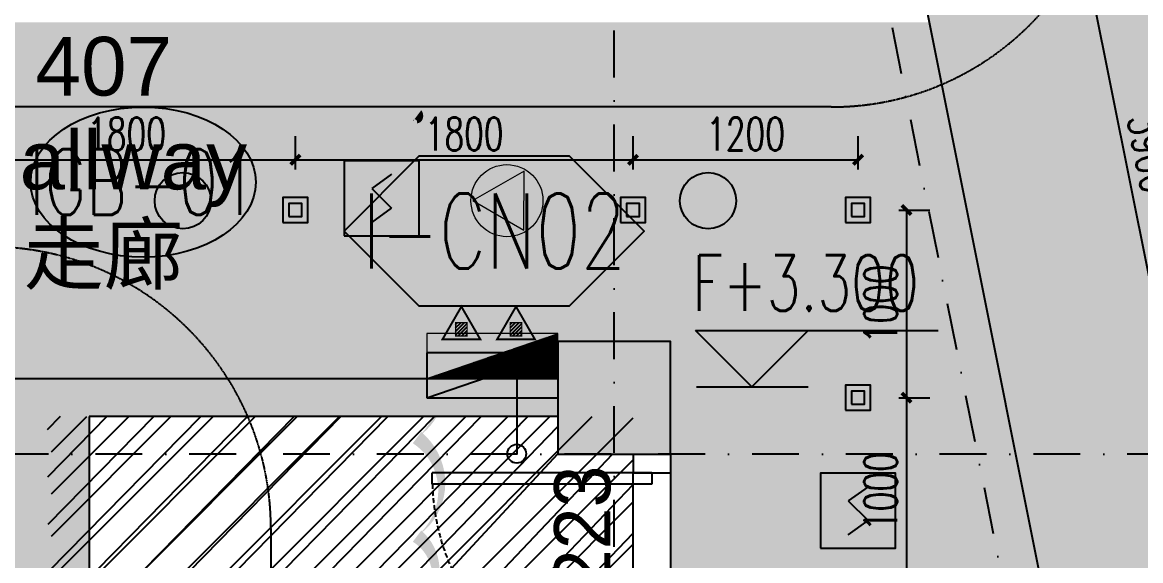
# Model space of a CAD drawing. Extents: x -354516 to 794396, y -401250 to -150594.
# Drawn here: x -16656 to -10694, y -367018 to -364150 of the extents above; entities that cross this region are included whole.
import ezdxf
from ezdxf.enums import TextEntityAlignment as Align

# ---------------------------------------------------------------- set-up
doc = ezdxf.new("R2010")
doc.units = 0
doc.header["$LTSCALE"] = 1000
doc.header["$MEASUREMENT"] = 0
for name, pattern in [('$0$HIDDEN', [0.375, 0.25, -0.125, 0, 0]), ('DASH', [0.35, 0.25, -0.1]), ('DASHDOT2', [0.5, 0.25, -0.125, 0, -0.125]), ('DOTE', [2.4200000000000004, 2, -0.2, 0.02, -0.2])]:
    doc.linetypes.add(name, pattern=pattern)
for name, color, linetype in [('0-吊顶', 6, 'Continuous'), ('0-吊顶材质', 251, 'Continuous'), ('0-吊顶边界', 36, 'Continuous'), ('0-房间名称', 2, 'Continuous'), ('0-火灾自动报警', 1, 'Continuous'), ('0-灯具', 20, 'Continuous'), ('0-设备风口（修改）', 71, 'Continuous'), ('A-轴线1', 1, 'DOTE'), ('BPM', 4, 'Continuous'), ('COLUMN', 2, 'Continuous'), ('DIM_ELEV', 3, 'Continuous'), ('LINE', 11, 'Continuous'), ('PUB_DIM', 3, 'Continuous'), ('PUB_HATCH', 8, 'Continuous'), ('PUB_TEXT', 7, 'Continuous'), ('S-PLT', 30, 'Continuous'), ('S-XP', 1, 'Continuous'), ('S-XP-LG', 32, 'Continuous'), ('S-消火栓', 20, 'Continuous'), ('SN', 3, 'Continuous'), ('TWT_TEXT', 7, 'Continuous'), ('WALL', 2, 'Continuous'), ('Z-110', 110, 'Continuous'), ('Z-材料', 3, 'Continuous'), ('墙体', 7, 'Continuous'), ('门图', 134, 'Continuous')]:
    doc.layers.add(name, color=color, linetype=linetype)
doc.layers.add('0-地面材质_material hatch', color=251, linetype='Continuous', transparency=0.3)
doc.layers.add('DIM_MODI-天花修改', color=3, linetype='Continuous', plot=False)
doc.layers.add('S-XIAO', color=30, linetype='Continuous', lineweight=5)
doc.styles.add('510p-04$0$Arial_2', font='arial.ttf', dxfattribs={"height": 6.392964071856287})
doc.styles.add('_TCH_DIM', font='SIMPLEX', dxfattribs={"bigfont": 'GBCBIG'})
doc.styles.add('DIM_FONT', font='SIMPLEX', dxfattribs={"width": 0.7, "bigfont": 'GBCBIG'})
doc.styles.add('HZ', font='tjromans.shx', dxfattribs={"width": 0.7, "bigfont": 'tjhztxt.shx'})
doc.styles.add('Word-n', font='stylu.ttf')
doc.dimstyles.new('_TCH_ARCH&&50', dxfattribs={"dimscale": 0.5, "dimtxt": 350, "dimasz": 100, "dimexe": 250, "dimexo": 300, "dimgap": 100, "dimtad": 1, "dimdec": 0, "dimzin": 0, "dimdsep": 46, "dimtxsty": 'DIM_FONT', "dimblk": 'ARCHTICK', "dimcen": 0.09, "dimclrd": 3, "dimclre": 3, "dimclrt": 7, "dimazin": 2, "dimtfac": 1, "dimtdec": 0, "dimtix": 1, "dimtmove": 2, "dimatfit": 3, "dimfxl": 0, "dimtolj": 1, "dimtzin": 0, "dimarcsym": 0})

# ---------------------------------------------------------------- blocks, each defined once
blk = doc.blocks.new('PFV1')
at = {"color": 0, "linetype": 'ByBlock', "lineweight": -2}
for p, q in [((-8.876596426136985, 246.3417198565585), (-255.8765964261368, -179.4582801434426)), ((236.3234035738633, -180.4582801434426), (-8.876596426136985, 246.3417198565585)), ((-255.8765964261368, -179.4582801434426), (236.3234035738633, -180.4582801434426))]:
    blk.add_line(p, q, dxfattribs=at)
blk.add_circle((-9.476596436230466, -37.85828015566221), 300, dxfattribs=at)
blk = doc.blocks.new('510I-01-LBBRestroom-plan-01$0$wtqyy')
at = {"layer": '0-灯具'}
for points in [[(-106.5, -26.5), (26.5, -26.5), (26.5, 106.5), (-106.5, 106.5)], [(-74.5, 5.5), (-5.5, 5.5), (-5.5, 74.5), (-74.5, 74.5)]]:
    blk.add_lwpolyline(points, close=True, dxfattribs=at)
blk = doc.blocks.new('$TwtSys$00000125')
blk.add_circle((0, 0, 1e-08), 0.6666666666666666)
blk = doc.blocks.new('510p-04$0$material tag')
blk = doc.blocks.new('YG')
at = {"layer": 'BPM', "color": 6, "ltscale": 2}
for p, q in [((53.03300858906005, 328.0330085889436), (-53.03300858894363, 253.03300858906)), ((-53.03300858894363, 253.03300858906), (53.03300858906005, 146.9669914110564)), ((-53.03300858906005, 71.96699141105637), (53.03300858906005, 146.9669914110564))]:
    blk.add_line(p, q, dxfattribs=at)
at = {"layer": 'BPM'}
blk.add_lwpolyline([(-200, 0), (200, 0), (200, 400), (-200, 400)], close=True, dxfattribs=at)
blk = doc.blocks.new('_FZH')
at = {"color": 255}
blk.add_lwpolyline([(-0.5, -0.5), (0.5, -0.5), (0.5, 0.5), (-0.5, 0.5)], close=True, dxfattribs=at)
at = {"layer": 'PUB_HATCH', "color": 250}
blk.add_solid([(-0.5, -0.5), (0.5, -0.5), (-0.5, 0.5), (0.5, 0.5)], dxfattribs=at)
blk = doc.blocks.new('GRID')
at = {"layer": '墙体', "color": 250, "linetype": 'DASHDOT2', "lineweight": -3}
for p, q in [((17951.89992578036, 80687.29082160734), (34670.22339015937, -2904.326500287803)), ((28436.38350671661, -11413.45929482812), (28436.38350671661, 30586.54070517188)), ((107436.3835067166, 18586.54070517188), (-19063.61649328339, 18586.54070517188))]:
    blk.add_line(p, q, dxfattribs=at)
blk = doc.blocks.new('XHS-4')
at = {"layer": 'S-XIAO', "linetype": 'Continuous'}
h = blk.add_hatch(dxfattribs=at)
h.set_pattern_fill('ANSI31', color=256, scale=10, angle=152.1446655778091, style=0)
h.set_pattern_definition([(44.99981499344203, (55471.25327334087, 434076.4532227333), (-0.8838806224391829, 0.8838863305179705), [])])
h.paths.add_polyline_path([(-345224.1005656038, 932668.2646050209), (-344524.1005656071, 932668.2623447309), (-344524.0997906518, 932908.2623447292)])
blk.add_lwpolyline([(-345224.1005656038, 932668.2646050209), (-344524.1005656071, 932668.2623447309), (-344524.0997906518, 932908.2623447292), (-345224.0997906493, 932908.2646050182)], close=True, dxfattribs=at)
at = {"layer": 'S-XP'}
blk.add_line((-344744.0994030047, 932788.2666086234), (-344744.0972995446, 932268.2672477514), dxfattribs=at)
at = {"layer": 'S-XP-LG'}
blk.add_circle((-344744.0972995446, 932268.2672477514), 50, dxfattribs=at)
blk = doc.blocks.new('TL-01')
at = {"layer": 'Z-材料'}
blk.add_lwpolyline([(-8, 0), (-4, 4), (4, 4), (8, 0), (4, -4), (-4, -4)], close=True, dxfattribs=at)
at = {"layer": 'Z-材料', "color": 6, "style": 'HZ', "width": 0.7}
blk.add_attdef('A', text='', height=4.5, dxfattribs=at).set_placement((0, 0), align=Align.MIDDLE_CENTER)
blk = doc.blocks.new('TL-02')
at = {"layer": 'SN'}
blk.add_ellipse((0, 0), major_axis=(-6, 0), ratio=0.6666666666666666, dxfattribs=at)
at = {"layer": 'SN', "color": 6, "style": 'HZ', "width": 0.7}
blk.add_attdef('A', text='', height=4.5, dxfattribs=at).set_placement((0, 0), align=Align.MIDDLE_CENTER)
blk = doc.blocks.new('_ArchTick')
at = {"color": 0, "linetype": 'ByBlock', "const_width": 0.4}
blk.add_lwpolyline([(-0.5, -0.5), (0.5, 0.5)], dxfattribs=at)
blk = doc.blocks.new('*D306')
at = {"layer": 'Defpoints', "color": 0}
for p in [(-15200.01475275683, -364881.9370435723), (-17000.01475275683, -365083.4778011478), (-15200.01475275683, -365083.4778011478)]:
    blk.add_point(p, dxfattribs=at)
at = {"layer": 'PUB_DIM', "color": 3, "lineweight": -2}
for p, q in [((-17000.01475275683, -364933.4778011478), (-17000.01475275683, -364756.9370435723)), ((-15200.01475275683, -364933.4778011478), (-15200.01475275683, -364756.9370435723)), ((-17000.01475275683, -364881.9370435723), (-15200.01475275683, -364881.9370435723))]:
    blk.add_line(p, q, dxfattribs=at)
at = {"layer": 'PUB_DIM', "color": 3, "lineweight": -2, "xscale": 50, "yscale": 50, "zscale": 50, "rotation": 180}
blk.add_blockref('_ArchTick', (-17000.01475275683, -364881.9370435723), dxfattribs=at)
at = {"layer": 'PUB_DIM', "color": 3, "lineweight": -2, "xscale": 50, "yscale": 50, "zscale": 50}
blk.add_blockref('_ArchTick', (-15200.01475275683, -364881.9370435723), dxfattribs=at)
at = {"layer": 'PUB_DIM', "color": 7, "insert": (-16100.01475275683, -364744.4370435723), "char_height": 175, "attachment_point": 5, "style": 'DIM_FONT'}
blk.add_mtext('\\A1;1800', dxfattribs=at)
blk = doc.blocks.new('*D307')
at = {"layer": 'Defpoints', "color": 0}
for p in [(-13400.01475275683, -364881.9370435723), (-15200.01475275683, -365083.4778011478), (-13400.01475275683, -365083.4778011478)]:
    blk.add_point(p, dxfattribs=at)
at = {"layer": 'PUB_DIM', "color": 3, "lineweight": -2}
for p, q in [((-15200.01475275683, -364933.4778011478), (-15200.01475275683, -364756.9370435723)), ((-13400.01475275683, -364933.4778011478), (-13400.01475275683, -364756.9370435723)), ((-15200.01475275683, -364881.9370435723), (-13400.01475275683, -364881.9370435723))]:
    blk.add_line(p, q, dxfattribs=at)
at = {"layer": 'PUB_DIM', "color": 3, "lineweight": -2, "xscale": 50, "yscale": 50, "zscale": 50, "rotation": 180}
blk.add_blockref('_ArchTick', (-15200.01475275683, -364881.9370435723), dxfattribs=at)
at = {"layer": 'PUB_DIM', "color": 3, "lineweight": -2, "xscale": 50, "yscale": 50, "zscale": 50}
blk.add_blockref('_ArchTick', (-13400.01475275683, -364881.9370435723), dxfattribs=at)
at = {"layer": 'PUB_DIM', "color": 7, "insert": (-14300.01475275683, -364744.4370435723), "char_height": 175, "attachment_point": 5, "style": 'DIM_FONT'}
blk.add_mtext('\\A1;1800', dxfattribs=at)
blk = doc.blocks.new('*D308')
at = {"layer": 'Defpoints', "color": 0}
for p in [(-12200.01475275683, -364881.9370435723), (-13400.01475275683, -365083.4778011478), (-12200.01475275683, -365083.4778011478)]:
    blk.add_point(p, dxfattribs=at)
at = {"layer": 'PUB_DIM', "color": 3, "lineweight": -2}
for p, q in [((-13400.01475275683, -364933.4778011478), (-13400.01475275683, -364756.9370435723)), ((-12200.01475275683, -364933.4778011478), (-12200.01475275683, -364756.9370435723)), ((-13400.01475275683, -364881.9370435723), (-12200.01475275683, -364881.9370435723))]:
    blk.add_line(p, q, dxfattribs=at)
at = {"layer": 'PUB_DIM', "color": 3, "lineweight": -2, "xscale": 50, "yscale": 50, "zscale": 50, "rotation": 180}
blk.add_blockref('_ArchTick', (-13400.01475275683, -364881.9370435723), dxfattribs=at)
at = {"layer": 'PUB_DIM', "color": 3, "lineweight": -2, "xscale": 50, "yscale": 50, "zscale": 50}
blk.add_blockref('_ArchTick', (-12200.01475275683, -364881.9370435723), dxfattribs=at)
at = {"layer": 'PUB_DIM', "color": 7, "insert": (-12800.01475275683, -364744.4370435723), "char_height": 175, "attachment_point": 5, "style": 'DIM_FONT'}
blk.add_mtext('\\A1;1200', dxfattribs=at)
blk = doc.blocks.new('*D309')
at = {"layer": 'Defpoints', "color": 0}
for p in [(-12133.51475275683, -365149.9778011478), (-12133.51475275683, -366150.0000014626, 1.5e-06), (-11942.01257493906, -366150.0000014626)]:
    blk.add_point(p, dxfattribs=at)
at = {"layer": 'PUB_DIM', "color": 3, "lineweight": -2}
for p, q in [((-11983.51475275683, -365149.9778011478), (-11817.01257493906, -365149.9778011478)), ((-11942.01257493906, -365149.9778011478), (-11942.01257493906, -366150.0000014626)), ((-11983.51475275683, -366150.0000014626), (-11817.01257493906, -366150.0000014626))]:
    blk.add_line(p, q, dxfattribs=at)
at = {"layer": 'PUB_DIM', "color": 3, "lineweight": -2, "xscale": 50, "yscale": 50, "zscale": 50}
for p, rotation in [((-11942.01257493906, -365149.9778011478), 90), ((-11942.01257493906, -366150.0000014626), 270)]:
    blk.add_blockref('_ArchTick', p, dxfattribs=dict(at, rotation=rotation))
at = {"layer": 'PUB_DIM', "color": 7, "insert": (-12079.512574939, -365649.9889013052), "char_height": 175, "attachment_point": 5, "rotation": 90, "style": 'DIM_FONT'}
blk.add_mtext('\\A1;1000', dxfattribs=at)
blk = doc.blocks.new('*D310')
at = {"layer": 'Defpoints', "color": 0}
for p in [(-12133.51475275683, -366150.0000014626, 1.5e-06), (-12133.51475275683, -367150.1414170578), (-11942.01257493906, -367150.1414170578)]:
    blk.add_point(p, dxfattribs=at)
at = {"layer": 'PUB_DIM', "color": 3, "lineweight": -2}
for p, q in [((-11983.51475275683, -366150.0000014626), (-11817.01257493906, -366150.0000014626)), ((-11942.01257493906, -366150.0000014626), (-11942.01257493906, -367150.1414170578)), ((-11983.51475275683, -367150.1414170578), (-11817.01257493906, -367150.1414170578))]:
    blk.add_line(p, q, dxfattribs=at)
at = {"layer": 'PUB_DIM', "color": 3, "lineweight": -2, "xscale": 50, "yscale": 50, "zscale": 50}
for p, rotation in [((-11942.01257493906, -366150.0000014626), 90), ((-11942.01257493906, -367150.1414170578), 270)]:
    blk.add_blockref('_ArchTick', p, dxfattribs=dict(at, rotation=rotation))
at = {"layer": 'PUB_DIM', "color": 7, "insert": (-12079.512574939, -366650.0707092602), "char_height": 175, "attachment_point": 5, "rotation": 90, "style": 'DIM_FONT'}
blk.add_mtext('\\A1;1000', dxfattribs=at)
blk = doc.blocks.new('*D402')
at = {"layer": 'Defpoints', "color": 0}
for p in [(-10822.031534615, -362895.3955300568), (-11157.24785208482, -362962.4393452245), (-10057.17255595846, -366719.6589549179)]:
    blk.add_point(p, dxfattribs=at)
at = {"layer": 'PUB_DIM', "color": 3, "lineweight": -2}
for p, q in [((-10969.11858941754, -362924.8131830821), (-11279.8203977536, -362986.9540560789)), ((-10392.3888734283, -366786.7027700856), (-11157.24785208482, -362962.4393452245)), ((-10204.259610761, -366749.0766079432), (-10514.96141909708, -366811.21748094))]:
    blk.add_line(p, q, dxfattribs=at)
at = {"layer": 'PUB_DIM', "color": 3, "lineweight": -2, "xscale": 50, "yscale": 50, "zscale": 50}
for p, rotation in [((-11157.24785208482, -362962.4393452245), 101.3100231404074), ((-10392.3888734283, -366786.7027700856), 281.3100231404075)]:
    blk.add_blockref('_ArchTick', p, dxfattribs=dict(at, rotation=rotation))
at = {"layer": 'PUB_DIM', "color": 7, "insert": (-10639.98856252088, -364847.6048757152), "char_height": 175, "attachment_point": 5, "rotation": 281.31002314040745, "style": 'DIM_FONT'}
blk.add_mtext('\\A1;3900', dxfattribs=at)
blk = doc.blocks.new('xhs1')
at = {"layer": 'S-消火栓'}
h = blk.add_hatch(dxfattribs=at)
h.set_pattern_fill('ANSI31', color=3, scale=107.77536, angle=90, style=0)
h.set_pattern_definition([(225, (15349.22414695204, 4699.880979277354), (-9.526085987602677, 9.52608598760267), [])])
h.paths.add_polyline_path([(-182.0844529529859, -329.4807906502392), (-182.0844529529859, -399.5452177326424), (-119.9356974067923, -399.5452177326424), (-119.9356974067923, -329.4807906502392)])
h = blk.add_hatch(dxfattribs=at)
h.set_pattern_fill('ANSI31', color=3, scale=107.77536, angle=90, style=0)
h.set_pattern_definition([(225, (15640.3706242311, 4699.880979277354), (-9.526085987602677, 9.52608598760267), [])])
h.paths.add_polyline_path([(109.0620243260928, -329.4807906502392), (109.0620243260928, -399.5452177326424), (171.2107798719953, -399.5452177326424), (171.2107798719953, -329.4807906502392)])
at = {"layer": 'S-消火栓', "color": 3}
for p, q in [((325, 0), (-375, -240)), ((325, 0), (-375, 0)), ((-375, 0), (-375, -240)), ((325, -240), (325, 0)), ((-375, -240), (325, -240))]:
    blk.add_line(p, q, dxfattribs=at)
for points, const_width in [([(-252.1750171521417, -310.5675039194757), (-151.0737549040205, -485.6800268428051), (-49.97249265562277, -310.5675039194757), (-252.1750171521417, -310.5675039194757), (-151.0737549040205, -485.6800268428051)], 10.777536), ([(-182.0844529529859, -329.4807906502392), (-182.0844529529859, -399.5452177326424), (-119.9356974067923, -399.5452177326424), (-119.9356974067923, -329.4807906502392), (-182.0844529529859, -329.4807906502392)], 6.466521600000001), ([(38.97146012692247, -310.5675039194757), (140.0727223750437, -485.6800268428051), (241.1739846234414, -310.5675039194757), (38.97146012692247, -310.5675039194757), (140.0727223750437, -485.6800268428051)], 10.777536), ([(109.0620243260928, -329.4807906502392), (109.0620243260928, -399.5452177326424), (171.2107798719953, -399.5452177326424), (171.2107798719953, -329.4807906502392), (109.0620243260928, -329.4807906502392)], 6.466521600000001)]:
    blk.add_lwpolyline(points, dxfattribs=dict(at, const_width=const_width))
blk.add_solid([(-375, 0), (-375, -240), (325, 0)], dxfattribs=at)

msp = doc.modelspace()

# ---------------------------------------------------------------- hatches: boundary and pattern name
at = {"layer": '0-吊顶材质'}
h = msp.add_hatch(dxfattribs=at)
h.set_pattern_fill('EARTH', color=256, scale=1500)
h.set_pattern_definition([(0, (-498310856.1664238, -3090192758.000448), (375, 375), [375, -375]), (0, (-498310856.1664238, -3090192617.375448), (375, 375), [375, -375]), (0, (-498310856.1664238, -3090192476.750448), (375, 375), [375, -375]), (90, (-498310809.2914238, -3090192429.875448), (-374.9999999999999, 375), [375, -375]), (90, (-498310668.6664238, -3090192429.875448), (-374.9999999999999, 375), [375, -375]), (90, (-498310528.0414238, -3090192429.875448), (-374.9999999999999, 375), [375, -375])])
h.paths.add_polyline_path([(-8103.715947328688, -373809.9999981248), (-8639.715947388293, -371129.9999981248), (-7976.840821384074, -371129.9999981248), (-8738.3027152406, -367322.7170214974), (-8934.418992160441, -367361.9395394647), (-9267.810253082396, -365694.9518947923), (-9071.694624959113, -365655.7287693345), (-11035.34246486294, -355837.570359739), (-11231.45859986413, -355876.7935872399), (-11564.85000276435, -354209.805232557), (-11368.73437464106, -354170.5821070992), (-12441.28369611371, -348807.8642034852), (-12637.39983111489, -348847.0874309861), (-12970.79123401511, -347180.0990763032), (-12774.67560589183, -347140.8759508454), (-14767.72463184464, -337175.6308198296), (-14963.83627062905, -337214.8531475388), (-16296.80599462855, -330549.9999943101), (-16408.88730609286, -330549.9999943101), (-16408.88730603326, -330249.9999962174), (-18600.37271910775, -330250.0002861344), (-9888.598650871398, -373808.8313947045)])
h = msp.add_hatch(dxfattribs=at)
h.set_pattern_fill('AR-SAND', color=256, scale=112.5)
h.set_pattern_definition([(37.50000000000001, (-498310856.1664238, -3090192758.000448), (-7.086752787330918, 216.7676740139804), [0, -171, 0, -191.25, 0, -182.8125]), (7.499999999999999, (-498310856.1664238, -3090192758.000448), (199.0998793426193, 317.4914323383458), [0, -92.25, 0, -154.125, 0, -59.0625]), (327.5, (-498310994.5414238, -3090192758.000448), (350.3409594470432, 0.636643522908556), [0, -56.25, 0, -202.5, 0, -264.375]), (317.5, (-498310994.5414238, -3090192758.000448), (338.189243014383, 98.73850105510306), [0, -28.125, 0, -132.75, 0, -151.875])])
h.paths.add_polyline_path([(-19700.0147525655, -366049.9999981248), (-19700.00985312331, -364149.9797821366), (-11820.37275612223, -364150.0001011216), (-9888.60649740565, -373808.8313947045), (-10092.5320329057, -373808.8313947045), (-10324.42009220021, -372649.9999980924), (-13199.9999999396, -372649.9999980924), (-13199.99999993948, -370649.9999980915), (-10724.35945661637, -370649.9999980917), (-11204.33355760443, -368250.0000014626), (-13199.99999993909, -368250.0000014626), (-13199.99999993909, -365850.0000014626), (-13799.99999993909, -365850.0000014626), (-13799.99999993909, -366049.9999981248)])
h = msp.add_hatch(dxfattribs=at)
h.set_pattern_fill('ANSI31', color=256, scale=100)
h.set_pattern_definition([(45, (0, -378450), (-112.2532015133644, 112.2532015133644), [])])
h.paths.add_polyline_path([(-16500.00467675865, -372449.999998092), (-13399.9999999376, -372449.999998092), (-13399.9999999376, -366249.9999980921), (-16500.00467675865, -366249.9999980921)])
at = {"layer": '0-地面材质_material hatch'}
h = msp.add_hatch(dxfattribs=at)
h.set_pattern_fill('ANSI35', color=256, scale=1500)
h.set_pattern_definition([(45, (-498310856.1664237, -3090192758.000448), (-265.1650429449553, 265.1650429449554), []), (45, (-498310591.0013812, -3090192758.000448), (-265.1650429449553, 265.1650429449554), [468.75, -93.75, 0, -93.75])])
h.paths.add_polyline_path([(11204.4291444663, -368249.5220680558), (11202.84258767404, -368249.5220680558), (12024.33357074299, -364149.9999366127), (11820.37277748623, -364149.9999981247), (12883.12150331774, -358789.531920942), (13283.04164013419, -358869.4359713871), (13573.27594378743, -357397.8632761318), (13186.27167370357, -357320.505496534), (14564.80056264438, -350406.8581114136), (14959.43440664373, -350485.7868655948), (15253.92366540991, -349014.978212717), (14859.82582500019, -348936.2442469918), (15580.30678048172, -345344.8593139969), (15972.52623797323, -345422.9472684796), (16268.12977726128, -343952.5956239636), (15875.41756441631, -343873.8191500031), (16903.21213295498, -338750.5665512406), (17104.33354630508, -338750.000058683), (18804.33355840483, -330249.9999981247), (18008.87795325556, -330249.9999981247), (18008.87795325554, -330249.99999833), (17008.87795331514, -330249.9999978532), (17008.87795331516, -330249.9999981247), (16308.8826300744, -330249.9999981247), (16308.8826300744, -330650.0000014626), (15508.8826300148, -330650.0000014626), (15508.8826300744, -329850.0000014626), (16134.40212591925, -329850.0000014626), (16134.40212597885, -329450.0782871567), (-15658.7115974804, -329450.0000014626), (-15658.7115974804, -329750.0000014626), (-15208.88730606995, -329750.0000014626), (-15208.88730606995, -330550.0000014626), (-16408.88730606995, -330550.0000014626), (-16408.88730640482, -329544.5703533465), (-18499.99999990599, -329544.5703542714), (-18499.99999990308, -330244.5703498409), (-18805.41948791261, -330244.5703498409), (-17104.33356473408, -338749.9999981247), (-16900.37296298704, -338749.9990659081), (-16529.80953899584, -340602.8161859833), (-16922.00629271229, -340681.1682076525), (-16627.75313831528, -342152.4322919916), (-16235.60150614939, -342073.8563499771), (-14201.79595485888, -352205.7793073975), (-14597.50992849115, -352285.1138099988), (-14296.20185884479, -353754.5603594144), (-13914.73662087879, -353678.180777105), (-12594.53895631991, -360279.1691003166), (-12986.81325973207, -360357.4053900937), (-12692.59688544137, -361828.4872615468), (-12300.3728315588, -361749.9997239434), (-11820.37283215485, -364149.9997210823), (-12024.33381018601, -364149.9995751702), (-10724.35945661586, -370649.9999980944), (-13199.99999994277, -370649.9999980944), (-13199.99999992869, -372649.9999981184), (-10324.42009220173, -372649.9999980939), (-10092.53203288279, -373808.8313947045), (-8103.715945577242, -373809.9999981247), (-8639.715949451544, -371130.0000014626), (8639.715949619196, -371130.0000014626), (8103.715948009871, -373809.9999981247), (10092.56727918424, -373808.8313942276), (10324.40867567861, -372649.999998093), (13200.00000007131, -372649.9999980847), (13200.00000007131, -370649.9999980934), (10724.35945679504, -370649.9999980934)])
h.paths.add_polyline_path([(-7647.001256084062, -368699.9951997124), (-13983.25311008654, -337018.7358894669), (-14963.84362230263, -337214.8549285256), (-15856.80864057503, -332750.0011282288), (-14582.05910334549, -332750.0031314217), (-14228.40829566679, -334518.2571697556), (-13689.08892402611, -334410.3932953202), (-13689.07890671356, -334410.3912954701), (-12610.4401634918, -334194.6635465993), (-12610.45018080435, -334194.6655469261), (-11237.6372348424, -333920.1029577576), (-11237.62721814898, -333920.100957751), (-10158.98847486761, -333704.3732088802), (-10158.98847488127, -333704.3732056938), (-9178.41781589947, -333508.2590737664), (-9129.577432369806, -333752.4609914147), (14637.0002884511, -333750.0000014626), (8227.000288451098, -365799.9999981247), (7646.961810434244, -368699.9971995674), (7000.000000024222, -368699.9971995674), (6985.295029664419, -368699.9951997124), (6099.989983344458, -368699.9951963745), (6100.000000060796, -368699.9951996804), (5000.000000060796, -368699.9951996804), (5000.000000083826, -368699.9971995674), (3799.990357125185, -368699.9971995674), (-6950.117393529035, -368699.9971995674)], flags=16)
h.paths.add_polyline_path([(-8934.416185235597, -367361.940027269), (-9267.817872082807, -365694.9537291848), (-9071.702243959524, -365655.730603727), (-9042.284823810674, -365802.8177051865), (-8650.05201921425, -365724.37114385), (-8679.459155416109, -365577.2819862686), (-8483.349074577905, -365538.0599699341), (-8149.961928581812, -367205.0491752945), (-8346.078063821413, -367244.2724023186), (-8375.484665965654, -367097.1831369721), (-8767.72775427065, -367175.6317553841), (-8738.300050234415, -367322.7167997681)], flags=16)
h.paths.add_polyline_path([(-11231.44565091095, -355876.7913084351), (-11564.84733775816, -354209.8050103508), (-11368.73170963488, -354170.5818848931), (-11339.31428948603, -354317.6689863526), (-10947.0814848896, -354239.2224250161), (-10976.48862109146, -354092.1332674347), (-10780.37854025326, -354052.9112511002), (-10446.99139425717, -355719.9004564606), (-10643.10752949677, -355759.1236834847), (-10672.51413164101, -355612.0344181382), (-11064.757219946, -355690.4830365502), (-11035.32951590977, -355837.5680809342)], flags=16)
h.paths.add_polyline_path([(8149.961928749464, -367205.0491752945), (8483.349074745558, -365538.0599699341), (8679.459155583761, -365577.2819862686), (8650.052019381903, -365724.37114385), (9042.284823978327, -365802.8177051865), (9071.702244127177, -365655.730603727), (9267.81787225046, -365694.9537291848), (8934.41618540325, -367361.940027269), (8738.300050402067, -367322.7167997681), (8767.727754438303, -367175.6317553841), (8375.484666133307, -367097.1831369721), (8346.078063989065, -367244.2724023186)], flags=16)
h.paths.add_polyline_path([(-12637.3868819829, -348847.0851517044), (-12970.78856883011, -347180.0988536202), (-12774.67294070683, -347140.8757281624), (-12745.25552055798, -347287.9628296219), (-12353.02271596155, -347209.5162682854), (-12382.42985216341, -347062.4271107041), (-12186.31977132521, -347023.2050943695), (-11852.93262532911, -348690.1942997299), (-12049.04876056872, -348729.417526754), (-12078.45536271296, -348582.3282614075), (-12470.69845101795, -348660.7768798195), (-12441.27074698172, -348807.8619242035)], flags=16)
h.paths.add_polyline_path([(10446.99139442482, -355719.9004564606), (10780.37854042091, -354052.9112511002), (10976.48862125912, -354092.1332674347), (10947.08148505726, -354239.2224250161), (11339.31428965368, -354317.6689863526), (11368.73170980253, -354170.5818848931), (11564.84733792581, -354209.8050103508), (11231.4456510786, -355876.7913084351), (11035.32951607742, -355837.5680809342), (11064.75722011366, -355690.4830365502), (10672.51413180866, -355612.0344181382), (10643.10752966442, -355759.1236834847)], flags=16)
h.paths.add_polyline_path([(11852.93262549677, -348690.1942997299), (12186.31977149286, -347023.2050943695), (12382.42985233106, -347062.4271107041), (12353.02271612921, -347209.5162682854), (12745.25552072563, -347287.9628296219), (12774.67294087448, -347140.8757281624), (12970.78856899776, -347180.0988536202), (12637.38688215055, -348847.0851517044), (12441.27074714937, -348807.8619242035), (12470.69845118561, -348660.7768798195), (12078.45536288061, -348582.3282614075), (12049.04876073637, -348729.417526754)], flags=16)
h.paths.add_polyline_path([(14149.98015388288, -337205.0568271004), (14483.36729987898, -335538.06762174), (14679.47738071718, -335577.2896380745), (14650.07024451532, -335724.3787956559), (15042.30304911175, -335802.8253569924), (15071.7204692606, -335655.7382555329), (15267.83609738388, -335694.9613809906), (14934.43441053667, -337361.9476790749), (14738.31827553549, -337322.724451574), (14767.74597957172, -337175.63940719), (14375.50289126673, -337097.190788778), (14346.09628912248, -337244.2800541245)], flags=16)
h = msp.add_hatch(dxfattribs=at)
h.set_pattern_fill('ANSI35', color=256, scale=1200)
h.set_pattern_definition([(45, (-498310856.1664237, -3090192758.000448), (-212.1320343559642, 212.1320343559643), []), (45, (-498310644.0343897, -3090192758.000448), (-212.1320343559642, 212.1320343559643), [375, -75, 0, -75])])
h.paths.add_polyline_path([(-20701.51522538624, -336849.5220675789), (-27366.50551137886, -336849.5220690094), (-27366.50551131926, -338749.5116854035), (-17105.8396527525, -338749.5209513031), (-17925.80906311236, -334649.4513588272), (-20701.51522538624, -334649.4513588272)])
h.paths.add_polyline_path([(19698.48945232668, -366049.4911480271), (19698.48945232668, -364149.5220480286), (12022.83179124632, -364149.5220570885), (11202.84258767404, -368249.5220680558), (13198.48945179024, -368249.5220699631), (13198.48945184984, -366049.5220694863)])
h.paths.add_polyline_path([(-19700.01475248299, -364149.5024237953), (-19700.01475242338, -364850.7332377755), (-19800.01475242338, -364850.7332377755), (-19800.01475254259, -365850.7332377755), (-19701.51054880581, -365850.7332387291), (-19700.01820806227, -366049.5396552407), (-13201.51054874621, -366049.5220694863), (-13201.51054856739, -368249.5220666252), (-11205.86368468962, -368249.5220680558), (-12025.85304686985, -364149.5212631546)])
h.paths.add_polyline_path([(27200.0097153429, -338749.5219202362), (27200.0097153429, -338550.7228551232), (27300.0097152833, -338550.7228551232), (27300.0097152833, -337550.7228551232), (27200.0097152833, -337550.7228546463), (27200.0097152833, -336849.9999981247), (21300.00000014343, -336849.9999981247), (21300.00000008383, -337050.0000019394), (20700.00000008383, -337050.0000014626), (20699.74871482887, -336649.5112829529), (20698.49412801304, -336649.5112829529), (20698.49412825146, -334649.4513607346), (17922.8324737791, -334649.4513607346), (17102.76511439123, -338749.5209513031)])
h = msp.add_hatch(dxfattribs=at)
h.set_pattern_fill('ANSI31', color=256, scale=1500)
h.set_pattern_definition([(45, (-498310856.1664237, -3090192758.000448), (-132.5825214724777, 132.5825214724777), [])])
h.paths.add_polyline_path([(-13399.99733481369, -366450.2309279763), (-13799.99999985657, -366449.9648647629), (-13799.99999997578, -366250.0262289368), (-16522.56354144774, -366248.7458935105), (-16477.35806915722, -372448.7812500321), (-13399.99733481369, -372450.0020013176)])
at = {"layer": 'WALL'}
h = msp.add_hatch(color=250, dxfattribs=at)
h.dxf.hatch_style = 1
edge = h.paths.add_edge_path()
edge.add_line((-16299.99999993935, -366249.9999980921), (-13799.99999993909, -366249.999998092))
edge.add_line((-13799.99999993909, -366249.999998092), (-13799.99999993909, -366049.9999980918))
edge.add_line((-13799.99999993909, -366049.9999980918), (-16499.99999993923, -366049.999998092))
edge.add_line((-16499.99999993923, -366049.999998092), (-16799.99999993801, -366049.999998092))
edge.add_line((-16799.99999993801, -366049.999998092), (-16799.99999993801, -366249.999998092))
edge.add_line((-16799.99999993801, -366249.999998092), (-16699.99999993921, -366249.999998092))
edge.add_line((-16699.99999993921, -366249.999998092), (-16699.99999993922, -372649.9999980922))
edge.add_line((-16699.99999993922, -372649.9999980922), (-17854.16717501781, -372649.9999980922))
edge.add_line((-17854.16717501781, -372649.9999980922), (-17854.16717501778, -371899.9924455565))
edge.add_line((-17854.16717501778, -371899.9924455565), (-16699.99999993815, -371899.9924455566))
edge.add_line((-16699.99999993815, -371899.9924455566), (-16699.99999993815, -371799.9924455566))
edge.add_line((-16699.99999993815, -371799.9924455566), (-17954.1671750166, -371799.992445557))
edge.add_line((-17954.1671750166, -371799.992445557), (-17954.16717501663, -372649.9999980914))
edge.add_line((-17954.16717501663, -372649.9999980914), (-19700.00000017908, -372649.9999980915))
edge.add_line((-19700.00000017908, -372649.9999980915), (-19700.00000017908, -369049.9999980865))
edge.add_line((-19700.00000017908, -369049.9999980865), (-19100.00971515931, -369049.9999980861))
edge.add_line((-19100.00971515931, -369049.9999980861), (-19100.00971515931, -368849.9999980861))
edge.add_line((-19100.00971515931, -368849.9999980861), (-19700.00948246268, -368849.9999980864))
edge.add_line((-19700.00948246268, -368849.9999980864), (-19700.00948246268, -366149.9999990233))
edge.add_line((-19700.00948246268, -366149.9999990233), (-17799.9999999404, -366149.9999990234))
edge.add_line((-17799.9999999404, -366149.9999990234), (-17799.9999999404, -366049.999998092))
edge.add_line((-17799.9999999404, -366049.999998092), (-19700.01475250828, -366049.999998092))
edge.add_line((-19700.01475250828, -366049.999998092), (-19700.01475250827, -365850.7332382523))
edge.add_line((-19700.01475250827, -365850.7332382523), (-19900.01475250837, -365850.7332382523))
edge.add_line((-19900.01475250837, -365850.7332382523), (-19900.01475250838, -366049.9999980919))
edge.add_line((-19900.01475250838, -366049.9999980919), (-20100.0094824624, -366049.9999980919))
edge.add_line((-20100.0094824624, -366049.9999980919), (-20100.00948246415, -366249.9999980921))
edge.add_line((-20100.00948246415, -366249.9999980921), (-19900.00948246239, -366249.9999980921))
edge.add_line((-19900.00948246239, -366249.9999980921), (-19900.00948246239, -368849.9999980861))
edge.add_line((-19900.00948246239, -368849.9999980861), (-22863.068633989, -368849.9999980861))
edge.add_line((-22863.068633989, -368849.9999980861), (-23343.09553685468, -366449.8654837572))
edge.add_arc((-23352.07843885159, -366150.0000014626), 300.0000000000231, 248.748127063835, 271.7158643751626, ccw=False)
edge.add_line((-23460.81899017299, -366429.5988077876), (-23547.63693480694, -366446.9623967144))
edge.add_line((-23547.63693480694, -366446.9623967144), (-23027.0294145322, -369049.9999980861))
edge.add_line((-23027.0294145322, -369049.9999980861), (-19900.00000017904, -369049.9999980861))
edge.add_line((-19900.00000017904, -369049.9999980861), (-19900.00000017904, -372649.9820156033))
edge.add_line((-19900.00000017904, -372649.9820156033), (-21749.3024729696, -372649.9820156032))
edge.add_arc((-22032.13882583931, -372750.0000014626), 300.0000000000255, 1.1084466677857563e-11, 19.474864092055213, ccw=False)
edge.add_arc((-22032.1388258393, -372750.0000014626), 299.9999999999964, -19.46757725884902, 0, ccw=False)
edge.add_line((-21749.28975504645, -372849.9820156032), (-19700.00948246242, -372849.9820156032))
edge.add_line((-19700.00948246242, -372849.9820156032), (-17854.16717501765, -372849.9999980917))
edge.add_line((-17854.16717501765, -372849.9999980917), (-16499.99999993923, -372849.9999980917))
edge.add_line((-16499.99999993923, -372849.9999980917), (-13799.99999993909, -372849.9999980921))
edge.add_line((-13799.99999993909, -372849.9999980921), (-13799.99999993909, -372649.999998092))
edge.add_line((-13799.99999993909, -372649.999998092), (-16299.99999993935, -372649.9999980918))
edge.add_line((-16299.99999993935, -372649.9999980918), (-16299.99999993935, -366249.9999980921))

# ---------------------------------------------------------------- linework, layer by layer
at = {"layer": '0-吊顶', "linetype": 'DASH', "ltscale": 0.01}
for points in [[(-29111.48374283183, -337993.3319573724), (-12343.01080125439, -337993.3319573724, -0.414213562373095), (-10843.01080125439, -339493.3319573724), (-10843.01080125439, -363100.5562305772, -0.414213562373095), (-12343.01080125439, -364600.5562305772), (-29111.48374283183, -364600.5562305772, -0.414213562373095), (-30611.48374283183, -363100.5562305772), (-30611.48374283183, -339493.3319573724, -0.414213562373095)], [(-19170.11679899562, -365345.7318358743), (-16830.74306601155, -365345.7318358743, -0.414213562373095), (-15330.74306601155, -366845.7318358743), (-15330.74306601155, -371553.0431309068, -0.414213562373095), (-16830.74306601155, -373053.0431309068), (-19170.11679899562, -373053.0431309068, -0.414213562373095), (-20670.11679899562, -371553.0431309068), (-20670.11679899562, -366845.7318358743, -0.414213562373095)]]:
    msp.add_lwpolyline(points, format="xyb", close=True, dxfattribs=at)
at = {"layer": '0-吊顶边界'}
msp.add_lwpolyline([(-8103.715947328688, -373809.9999981248), (-8639.715947388293, -371129.9999981248), (-7976.840821384074, -371129.9999981248), (-8738.3027152406, -367322.7170214974), (-8934.418992160441, -367361.9395394647), (-9267.810253082396, -365694.9518947923), (-9071.694624959113, -365655.7287693345), (-11035.34246486294, -355837.570359739), (-11231.45859986413, -355876.7935872399), (-11564.85000276435, -354209.805232557), (-11368.73437464106, -354170.5821070992), (-12441.28369611371, -348807.8642034852), (-12637.39983111489, -348847.0874309861), (-12970.79123401511, -347180.0990763032), (-12774.67560589183, -347140.8759508454), (-14767.72463184464, -337175.6308198296), (-14963.83627062905, -337214.8531475388), (-16296.80599462855, -330549.9999943101), (-16408.88730609286, -330549.9999943101), (-16408.88730603326, -330249.9999962174), (-18600.37271910775, -330250.0002861344), (-9888.60649740565, -373808.8313947045)], close=True, dxfattribs=at)
at = {"layer": '0-吊顶边界', "color": 250}
msp.add_lwpolyline([(-13199.99999993847, -367750.1414170575), (-13399.99999993958, -367750.1414170575), (-13399.99999993958, -366550.141417058), (-13199.99999993847, -366550.141417058)], close=True, dxfattribs=at)
at = {"layer": '0-设备风口（修改）'}
for points in [[(-17011, -364994.5, 0, 75, 0.5), (-16561, -364994.5, 0, 75, 0.5), (-16086, -364994.5, 0, 75, 0.5), (-15561, -364994.5, 0, 75, 0.5), (-14961, -364994.5, 0, 75, 0.5), (-14361, -364994.5, 0, 75, 0.5), (-13961, -364994.5, 0, 75, 0.5), (-13286, -364994.5, 0, 75, 0.5), (-12961, -364994.5, 0, 75, 0.5), (-12486, -364994.5, 0, 75, 0.5), (-12111, -364994.5, 0, 75, 0.5), (-11436, -364994.5, 0, 75, 0.5), (-11119, -364994.5, 0, 75, 0.5), (-11119, -364694.5, 0, 75, 0.5), (-11119, -364444.5, 0, 75, 0.5), (-11119, -363919.5, 0, 75, 0.5)], [(-17024, -372929, 0, 75, 0.5), (-16596, -372929, 0, 75, 0.5), (-16596, -372554, 0, 75, 0.5), (-16596, -372029, 0, 75, 0.5), (-16596, -371579, 0, 75, 0.5), (-16596, -371254, 0, 75, 0.5), (-16596, -370654, 0, 75, 0.5), (-16596, -369979, 0, 75, 0.5), (-16596, -369579, 0, 75, 0.5), (-16596, -369054, 0, 75, 0.5), (-16596, -368379, 0, 75, 0.5), (-16596, -368004, 0, 75, 0.5), (-16596, -367704, 0, 75, 0.5), (-16596, -367229, 0, 75, 0.5), (-16596, -366904, 0, 75, 0.5), (-16596, -366504, 0, 75, 0.5), (-16596, -366029, 0, 75, 0.5), (-16596, -365554, 0, 75, 0.5), (-16596, -365254, 0, 75, 0.5), (-16596, -365156, 0, 75, 0.5), (-16921, -365156, 0, 75, 0.5)]]:
    msp.add_lwpolyline(points, format="xyseb", dxfattribs=at)
at = {"layer": 'DIM_ELEV'}
for p, q in [((-12766.25127356825, -366092.0193133477), (-13066.25127356825, -365792.0193133477)), ((-13066.25127356825, -365792.0193133477), (-11772.72133035338, -365792.0193133477)), ((-12766.25127356825, -366092.0193133477), (-12466.25127356825, -365792.0193133477)), ((-13061.72133035338, -366092.0193133477), (-12466.25127356825, -366092.0193133477))]:
    msp.add_line(p, q, dxfattribs=at)
at = {"layer": 'DIM_MODI-天花修改'}
msp.add_lwpolyline([(-14551.38939827122, -371487.3372550877, 0, 75, 0.5), (-14551.38939827122, -371087.3372550877, 0, 75, 0.5), (-14551.38939827122, -370612.3372550877, 0, 75, 0.5), (-14551.38939827122, -370137.3372550877, 0, 75, 0.5), (-14551.38939827122, -369837.3372550877, 0, 75, 0.5), (-14551.38939827122, -369512.3372550877, 0, 75, 0.5), (-14551.38939827122, -369187.3372550877, 0, 75, 0.5), (-14551.38939827122, -368712.3372550877, 0, 75, 0.5), (-14551.38939827122, -368112.3372550877, 0, 75, 0.5), (-14551.38939827122, -367587.3372550877, 0, 75, 0.5), (-14551.38939827122, -367287.3372550877, 0, 75, 0.5), (-14551.38939827122, -366887.3372550877, 0, 75, 0.5), (-14551.38939827122, -366362.3372550877, 0, 75, 0.5), (-14551.38939827122, -365837.3372550877, 0, 75, 0.5), (-14551.38939827122, -365162.3372550877, 0, 75, 0.5), (-14551.38939827122, -364687.3372550877, 0, 75, 0.5), (-14551.38939827122, -364647.7604054697, 0, 75, 0.5), (-15226.38939827122, -364647.7604054697, 0, 75, 0.5), (-15826.38939827122, -364647.7604054697, 0, 75, 0.5), (-16276.38939827122, -364647.7604054697, 0, 75, 0.5), (-16651.38939827122, -364647.7604054697, 0, 75, 0.5), (-16901.38939827122, -364647.7604054697, 0, 75, 0.5)], format="xyseb", dxfattribs=at)
at = {"layer": 'WALL', "color": 0}
for p, q in [((-16499.99999993923, -366049.999998092), (-16799.99999993801, -366049.999998092)), ((-13799.9999999396, -366049.9999980918), (-16499.99999993923, -366049.999998092)), ((-13799.9999999396, -366249.999998092), (-16299.99999993921, -366249.999998092)), ((-16299.99999993921, -366249.999998092), (-16299.99999993921, -372649.9999980917)), ((-13399.99999993958, -366449.999998092), (-13399.99999993958, -366550.141417058)), ((-13199.99999993958, -366449.999998092), (-13199.99999993958, -366550.141417058))]:
    msp.add_line(p, q, dxfattribs=at)
msp.add_lwpolyline([(-13399.99999993907, -366550.141417058), (-13199.99999993847, -366550.141417058)], dxfattribs=at)
at = {"layer": '门图', "color": 145}
for p, q in [((-14469.99999993877, -366610.141417058), (-14469.99999993877, -366550.141417058)), ((-13299.99999993877, -366550.141417058), (-14469.99999993877, -366550.141417058)), ((-13299.99999993877, -366550.141417058), (-13299.99999993877, -366610.141417058)), ((-13299.99999993877, -366610.141417058), (-14469.99999993877, -366610.141417058))]:
    msp.add_line(p, q, dxfattribs=at)
at = {"layer": '门图', "color": 250, "linetype": '$0$HIDDEN', "ltscale": 0.1}
msp.add_ellipse((-13299.99999993877, -366580.141417058), major_axis=(-827.3149339882771, 827.3149339882771), ratio=0.9999999999999625, start_param=0.8110419995375846, end_param=2.356194490192326, dxfattribs=at)

# ---------------------------------------------------------------- block references
at = {"layer": '0-房间名称'}
ref = msp.add_blockref('510p-04$0$material tag', (-196601.2383360254, -440215.731819185), dxfattribs=dict(at, xscale=3.125, yscale=3.125, zscale=3.125))
ref.add_attrib('ROOM_TAG', '407', dxfattribs={"layer": '0', "height": 312.5, "style": '510p-04$0$Arial_2'}).set_placement((-16221.59656584141, -364383.5343323075), align=Align.MIDDLE_CENTER)
ref.add_attrib('NAME_ENG', 'Hallway', dxfattribs={"layer": '0', "height": 312.5, "style": '510p-04$0$Arial_2'}).set_placement((-16221.59656584141, -364883.5343323075), align=Align.MIDDLE_CENTER)
ref.add_attrib('NAME_CN', '走廊', dxfattribs={"layer": '0', "height": 312.5, "style": '510p-04$0$Arial_2'}).set_placement((-16221.59656584141, -365383.5343323075), align=Align.MIDDLE_CENTER)
at = {"layer": '0-火灾自动报警', "color": 1, "lineweight": 13, "xscale": 0.6400000000000001, "yscale": 0.6400000000000001, "zscale": 0.6400000000000001, "rotation": 90}
msp.add_blockref('PFV1', (-14096.36464245009, -365093.9349797434, 1.5e-06), dxfattribs=at)
at = {"layer": '0-灯具'}
for p in [(-15160.01475275683, -365189.9778011478), (-13360.01475275683, -365189.9778011478), (-12160.01475275683, -365189.9778011478), (-12160.01475275683, -366190.0000014626, 1.5e-06)]:
    msp.add_blockref('510I-01-LBBRestroom-plan-01$0$wtqyy', p, dxfattribs=at)
at = {"layer": 'A-轴线1'}
msp.add_blockref('GRID', (-41936.38350665566, -385036.5407097827), dxfattribs=at)
at = {"layer": 'COLUMN', "xscale": 600, "yscale": 600, "zscale": 600}
msp.add_blockref('_FZH', (-13499.99999993909, -366150.0000014626), dxfattribs=at)
at = {"layer": 'LINE'}
for p in [(-14740.27466779816, -365287.476486715), (-12200.01475275689, -366951.784754078, 1.5e-06)]:
    msp.add_blockref('YG', p, dxfattribs=at)
at = {"layer": 'S-PLT', "xscale": 225, "yscale": 225, "zscale": 225}
for p in [(-15800.00953054299, -365100.0000014626), (-13000.00953054299, -365100.0000014626)]:
    msp.add_blockref('$TwtSys$00000125', p, dxfattribs=at)
at = {"layer": 'S-消火栓', "rotation": 180}
msp.add_blockref('xhs1', (-14174.90162194751, -366150.0001151228), dxfattribs=at)
at = {"layer": 'SN', "rotation": 0.0001849727444325458}
msp.add_blockref('XHS-4', (330727.1115746029, -1298715.162432123), dxfattribs=at)
at = {"layer": 'Z-110'}
ref = msp.add_blockref('TL-02', (-16011.26656756364, -365001.2651265832), dxfattribs=dict(at, xscale=100, yscale=100, zscale=100))
ref.add_attrib('A', 'IGB-01', dxfattribs={"color": 6, "height": 350, "rotation": 5.20935326345699e-08, "style": 'HZ', "width": 0.7}).set_placement((-16011.26656756364, -365001.2651265832), align=Align.MIDDLE_CENTER)
at = {"layer": 'Z-材料'}
ref = msp.add_blockref('TL-01', (-14140.13154581503, -365261.6215878232), dxfattribs=dict(at, xscale=100, yscale=100, zscale=100))
ref.add_attrib('A', 'I-CN02', dxfattribs={"color": 6, "height": 400, "style": 'HZ', "width": 0.7}).set_placement((-14140.13154581503, -365261.6215878232), align=Align.MIDDLE_CENTER)

# ---------------------------------------------------------------- texts
at = {"layer": 'PUB_TEXT', "style": '_TCH_DIM', "width": 0.7058823529411765}
msp.add_text('F+3.300', height=297.5, dxfattribs=at).set_placement((-13082.72133035338, -365687.0193133477))
at = {"layer": 'TWT_TEXT', "color": 2, "style": 'Word-n'}
msp.add_text('FM乙1223', height=300, rotation=90, dxfattribs=at).set_placement((-13520.830899983, -368392.228049795))

# ---------------------------------------------------------------- dimensions: what is measured, and where the dimension line sits
at = {"layer": 'PUB_DIM', "color": 250}
for base, p1, p2, angle, picture, middle in [((-11157.24785208482, -362962.4393452245), (-10057.17255595846, -366719.6589549179), (-10822.03153461499, -362895.3955300568), 281.3100231404075, '*D402', (-10639.98856252088, -364847.6048757152)), ((-11942.01257493906, -366150.0000014626), (-12133.51475275683, -365149.9778011478), (-12133.51475275683, -366150.0000014626, 1.5e-06), 90, '*D309', (-12079.512574939, -365649.9889013052)), ((-11942.01257493906, -367150.1414170578), (-12133.51475275683, -366150.0000014626, 1.5e-06), (-12133.51475275683, -367150.1414170578), 90, '*D310', (-12079.512574939, -366650.0707092602))]:
    dim = msp.add_linear_dim(base=base, p1=p1, p2=p2, angle=angle, dimstyle='_TCH_ARCH&&50', dxfattribs=at)
    dim.commit()
    dim.dimension.update_dxf_attribs({"geometry": picture, "text_midpoint": middle})
for base, p1, p2, picture, middle in [((-15200.01475275683, -364881.9370435723), (-17000.01475275683, -365083.4778011478), (-15200.01475275683, -365083.4778011478), '*D306', (-16100.01475275683, -364744.4370435723)), ((-13400.01475275683, -364881.9370435723), (-15200.01475275683, -365083.4778011478), (-13400.01475275683, -365083.4778011478), '*D307', (-14300.01475275683, -364744.4370435723)), ((-12200.01475275683, -364881.9370435723), (-13400.01475275683, -365083.4778011478), (-12200.01475275683, -365083.4778011478), '*D308', (-12800.01475275683, -364744.4370435723))]:
    dim = msp.add_linear_dim(base=base, p1=p1, p2=p2, dimstyle='_TCH_ARCH&&50', dxfattribs=at)
    dim.commit()
    dim.dimension.update_dxf_attribs({"geometry": picture, "text_midpoint": middle})

doc.saveas('drawing.dxf')
